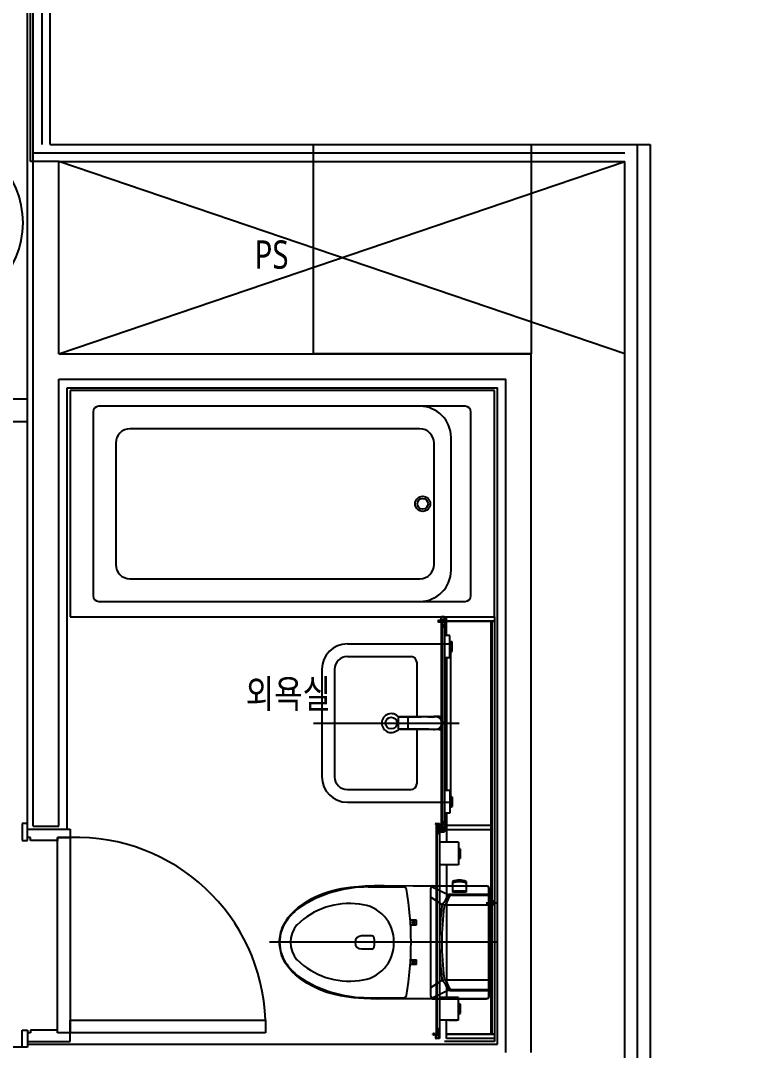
# Model space of a CAD drawing. Header units: millimetres. Extents: x 238075 to 303070, y -258150 to -205841.
# Drawn here: x 267028 to 269639, y -240563 to -236923 of the extents above; entities that cross this region are included whole.
import ezdxf
from ezdxf.enums import TextEntityAlignment as Align

# ---------------------------------------------------------------- set-up
doc = ezdxf.new("R2010")
doc.units = ezdxf.units.MM
doc.header["$LTSCALE"] = 200
for name, color, linetype in [('L1', 1, 'Continuous'), ('L2', 2, 'Continuous'), ('L4', 4, 'Continuous'), ('TEX', 3, 'Continuous'), ('소화기1.5', 7, 'Continuous'), ('아파트', 253, 'Continuous')]:
    doc.layers.add(name, color=color, linetype=linetype)
doc.styles.add('GHS1', font='Gulim.ttf')
doc.styles.add('맑은고딕', font='malgun.ttf', dxfattribs={"width": 0.8})

# ---------------------------------------------------------------- blocks, each defined once
blk = doc.blocks.new('A$C6D054328')
at = {"layer": 'L1', "color": 1}
blk.add_circle((0, 0), 155.2, dxfattribs=at)
at = {"layer": 'L2'}
blk.add_circle((0, 0), 124.2, dxfattribs=at)
at = {"layer": 'TEX', "style": 'GHS1'}
blk.add_text('소', height=150, dxfattribs=at).set_placement((-103, -65.7))

msp = doc.modelspace()

# ---------------------------------------------------------------- linework, layer by layer
at = {"layer": 'L4'}
for p, q in [((267132.6, -237361.2, 54985.4), (267132.6, -235961.2, 54985.4)), ((267052.6, -239761.2), (267052.6, -236041.2)), ((267062.6, -237421.2), (267062.6, -236031.2)), ((267072.6, -237421.2), (267072.6, -236021.2)), ((267102.6, -236021.2), (267102.6, -237361.2)), ((267132.6, -237361.2, 54985.4), (269252.6, -237361.2, 54985.4)), ((268062.6, -238101.2), (268062.6, -237361.2)), ((268062.6, -237361.2), (268832.6, -237361.2)), ((268832.6, -237361.2), (268832.6, -238101.2)), ((269207.6, -243421.2), (269207.6, -237361.2)), ((269252.6, -237361.2, 54985.4), (269252.6, -243511.2, 54985.4)), ((267072.6, -237391.2), (269162.6, -237391.2)), ((267072.6, -237421.2), (267062.6, -237421.2)), ((267072.6, -239771.2), (267072.6, -237421.2)), ((267162.6, -237421.2), (267072.6, -237421.2)), ((267162.6, -237421.2), (269162.6, -237421.2)), ((267162.6, -238101.2), (269162.6, -237421.2)), ((269162.6, -238101.2), (267162.6, -237421.2)), ((267162.6, -238101.2), (267162.6, -237421.2)), ((269162.6, -243421.2), (269162.6, -237421.2)), ((267162.6, -238101.2), (268832.6, -238101.2)), ((268832.6, -238101.2), (268062.6, -238101.2)), ((268832.6, -240571.2), (268832.6, -238101.2)), ((267162.6, -238191.2), (268742.6, -238191.2)), ((267162.6, -239771.2), (267162.6, -238191.2)), ((268742.6, -240571.2), (268742.6, -238191.2)), ((267192.6, -238221.2), (268712.6, -238221.2)), ((267192.6, -239781.2), (267192.6, -238221.2)), ((268702.6, -238231.2), (267202.6, -238231.2)), ((267202.6, -238231.2), (267202.6, -239031.2)), ((268702.6, -239031.2), (268702.6, -238231.2)), ((268712.6, -240541.2), (268712.6, -238221.2)), ((267052.6, -238261.2), (266642.6, -238261.2)), ((267283.8, -238306.4), (267283.8, -238956.2)), ((268598.8, -238286.4), (267303.8, -238286.4)), ((268618.8, -238631.2), (268618.8, -238306.4)), ((267052.6, -238341.2), (266642.6, -238341.2)), ((268438.8, -238366.4), (267413.8, -238366.4)), ((267363.8, -238416.4), (267363.8, -238846.2)), ((268488.8, -238846.2), (268488.8, -238416.4)), ((268548.8, -238631.2), (268548.8, -238396.4)), ((268548.8, -238866.2), (268548.8, -238631.2)), ((268618.8, -238956.2), (268618.8, -238631.2)), ((267413.8, -238896.2), (268438.8, -238896.2)), ((267303.8, -238976.2), (268598.8, -238976.2)), ((267202.6, -239031.2), (268702.6, -239031.2)), ((268512.7, -239032.7, 0), (268512.7, -239043.9, 0)), ((268513.9, -239035.9, 0), (268513.9, -239033.4, 0)), ((268516.9, -239035.9, 0), (268513.9, -239035.9, 0)), ((268516.9, -239031.2, 0), (268514.2, -239031.2, 0)), ((268514.9, -239032.4, 0), (268516.9, -239032.4, 0)), ((268526.1, -239031.2, 0), (268516.9, -239031.2, 0)), ((268516.9, -239032.4, 0), (268524.9, -239032.4, 0)), ((268516.9, -239037.1, 0), (268516.9, -239035.9, 0)), ((268524.9, -239035.9, 0), (268522.9, -239035.9, 0)), ((268522.9, -239035.9, 0), (268522.9, -239037.1, 0)), ((268524.9, -239032.4, 0), (268524.9, -239035.9, 0)), ((268526.1, -239043.9, 0), (268526.1, -239031.2, 0)), ((268532.6, -239046.2, 0), (268532.6, -239031.2, 0)), ((268532.6, -239031.2, 0), (268702.6, -239031.2, 0)), ((268702.6, -239031.2, 0), (268702.6, -239046.2, 0)), ((268702.6, -239031.2, 0), (268702.6, -240531.2, 0)), ((268502.7, -239045.4, 0), (268502.7, -239047.4, 0)), ((268503.8, -239046.1, 0), (268503.8, -239046.7, 0)), ((268512.7, -239043.9, 0), (268504.2, -239043.9, 0)), ((268504.2, -239048.9, 0), (268513.9, -239048.9, 0)), ((268512.6, -239045.1, 0), (268504.8, -239045.1, 0)), ((268504.8, -239047.7, 0), (268512.6, -239047.7, 0)), ((268512.6, -239047.7, 0), (268512.6, -239045.1, 0)), ((268513.9, -239037.1, 0), (268516.9, -239037.1, 0)), ((268513.9, -239042.7, 0), (268513.9, -239037.1, 0)), ((268524.9, -239042.7, 0), (268513.9, -239042.7, 0)), ((268513.9, -239048.9, 0), (268513.9, -239043.9, 0)), ((268513.9, -239043.9, 0), (268517.3, -239043.9, 0)), ((268517.3, -239043.9, 0), (268514.5, -239043.9, 0)), ((268514.5, -239043.9, 0), (268514.5, -239789.7, 0)), ((268517.2, -239043.9, 0), (268517.2, -239789.7, 0)), ((268517.3, -239789.7, 0), (268517.3, -239043.9, 0)), ((268517.3, -239043.9, 0), (268517.3, -239066.2, 0)), ((268517.3, -239066.2, 0), (268523.1, -239066.2, 0)), ((268518.4, -239065, 0), (268518.4, -239043.9, 0)), ((268518.4, -239043.9, 0), (268521.9, -239043.9, 0)), ((268521.9, -239065, 0), (268518.4, -239065, 0)), ((268521.9, -239043.9, 0), (268521.9, -239048.9, 0)), ((268521.9, -239048.9, 0), (268523.1, -239048.9, 0)), ((268523.1, -239060, 0), (268521.9, -239060, 0)), ((268521.9, -239060, 0), (268521.9, -239065, 0)), ((268522.9, -239037.1, 0), (268524.9, -239037.1, 0)), ((268523.1, -239048.9, 0), (268523.1, -239043.9, 0)), ((268523.1, -239043.9, 0), (268526.1, -239043.9, 0)), ((268523.1, -239066.2, 0), (268523.1, -239060, 0)), ((268524.9, -239037.1, 0), (268524.9, -239042.7, 0)), ((268526.1, -239043.9, 0), (268526.1, -239789.7, 0)), ((268532.6, -239096.2, 0), (268532.6, -239046.2, 0)), ((268532.6, -239046.2, 0), (268702.6, -239046.2, 0)), ((268702.6, -239046.2, 0), (268532.6, -239046.2, 0)), ((268689.2, -239046.2, 0), (268689.2, -240506.2, 0)), ((268692.7, -239046.2, 0), (268692.7, -240506.2, 0)), ((268702.6, -239046.2, 0), (268702.6, -240506.2, 0)), ((268544.8, -239096.2, 0), (268526.1, -239096.2, 0)), ((268539.9, -239096.2, 0), (268539.8, -239096.1, 0)), ((268544.8, -239176.2, 0), (268544.8, -239096.2, 0)), ((268182.6, -239126.2), (268547.6, -239126.2)), ((268544.8, -239133.5, 0), (268547.9, -239133.5, 0)), ((268544.8, -239138.9, 0), (268547.9, -239138.9, 0)), ((268547.6, -239126.2), (268547.6, -239686.2)), ((268547.9, -239153.1, 0), (268547.9, -239119.3, 0)), ((268552.8, -239153.1, 0), (268552.8, -239119.3, 0)), ((268182.6, -239171.2), (268407.6, -239171.2)), ((268544.8, -239176.2, 0), (268526.1, -239176.2, 0)), ((268532.6, -239176.2, 0), (268532.6, -239644.7, 0)), ((268092.6, -239216.2), (268092.6, -239596.2)), ((268137.6, -239216.2), (268137.6, -239596.2)), ((268427.6, -239191.2), (268427.6, -239384.2)), ((268363.5, -239425.2), (268363.5, -239387.2)), ((268401.8, -239384.2), (268366.6, -239384.2)), ((268397.4, -239423.2), (268397.4, -239389.2)), ((268433.8, -239384.2), (268401.8, -239384.2)), ((268441.8, -239384.2), (268433.8, -239384.2)), ((268443.8, -239384.2), (268441.8, -239384.2)), ((268443.8, -239384.2), (268443.8, -239384.2)), ((268443.8, -239384.2), (268443.8, -239384.2)), ((268487.7, -239383.7), (268487.9, -239383.7)), ((268506.9, -239383.2), (268489.9, -239383.2)), ((268062.6, -239406.2), (268577.6, -239406.2)), ((268353.2, -239406.2), (268526.9, -239406.2)), ((268366.6, -239428.2), (268368.6, -239428.2)), ((268384.1, -239428.2), (268368.2, -239428.2)), ((268368.6, -239428.2), (268376.6, -239428.2)), ((268376.6, -239428.2), (268408.6, -239428.2)), ((268397.4, -239428.2), (268384.1, -239428.2)), ((268408.6, -239428.2), (268443.8, -239428.2)), ((268427.6, -239428.3), (268427.6, -239621.2)), ((268443.8, -239428.2), (268443.8, -239428.2)), ((268443.8, -239428.2), (268443.8, -239428.3)), ((268487.7, -239428.7), (268487.4, -239428.5)), ((268506.9, -239429.2), (268489.9, -239429.2)), ((268182.6, -239641.2), (268407.6, -239641.2)), ((268544.8, -239644.7, 0), (268526.1, -239644.7, 0)), ((268544.8, -239644.7, 0), (268544.8, -239724.7, 0)), ((268182.6, -239686.2), (268547.6, -239686.2)), ((268544.8, -239682, 0), (268547.9, -239682, 0)), ((268544.8, -239687.4, 0), (268547.9, -239687.4, 0)), ((268547.9, -239667.8, 0), (268547.9, -239701.6, 0)), ((268552.8, -239667.8, 0), (268552.8, -239701.6, 0)), ((268544.8, -239724.7, 0), (268526.1, -239724.7, 0)), ((268532.6, -239724.7, 0), (268532.6, -239827.7, 0)), ((267032.6, -239761.2), (267032.6, -239821.2)), ((267052.6, -239761.2), (267032.6, -239761.2)), ((267052.6, -239821.2), (267052.6, -239761.2)), ((268494.9, -239764.2, 0), (268494.9, -239762.7, 0)), ((268496.1, -239764.2, 0), (268494.9, -239764.2, 0)), ((268499.5, -239762.7, 0), (268496.1, -239762.7, 0)), ((268496.1, -239762.7, 0), (268496.1, -239764.2, 0)), ((268496.4, -239761.2, 0), (268508.3, -239761.2, 0)), ((268499.5, -239762.7, 0), (268496.7, -239762.7, 0)), ((268496.7, -239762.7, 0), (268496.7, -240508.5, 0)), ((268499.5, -240508.5, 0), (268499.5, -239762.7, 0)), ((268499.5, -239796.2, 0), (268499.5, -239762.7, 0)), ((268504.1, -239762.7, 0), (268500.6, -239762.7, 0)), ((268500.6, -239762.7, 0), (268500.6, -239772.7, 0)), ((268504.1, -239764.7, 0), (268504.1, -239762.7, 0)), ((268505.3, -239764.7, 0), (268504.1, -239764.7, 0)), ((268508.3, -239762.7, 0), (268505.3, -239762.7, 0)), ((268505.3, -239762.7, 0), (268505.3, -239764.7, 0)), ((268508.3, -239761.2, 0), (268508.3, -239762.7, 0)), ((268508.3, -239762.7, 0), (268508.3, -240508.5, 0)), ((268523.1, -239756.2, 0), (268517.3, -239756.2, 0)), ((268517.3, -239756.2, 0), (268517.3, -239789.7, 0)), ((268518.4, -239778.5, 0), (268518.4, -239757.4, 0)), ((268518.4, -239757.4, 0), (268521.9, -239757.4, 0)), ((268521.9, -239757.4, 0), (268521.9, -239762.4, 0)), ((268521.9, -239762.4, 0), (268523.1, -239762.4, 0)), ((268523.1, -239762.4, 0), (268523.1, -239756.2, 0)), ((267052.6, -239781.2), (267202.6, -239781.2)), ((267052.6, -239811.2), (267052.6, -239781.2)), ((267072.6, -239771.2), (267162.6, -239771.2)), ((267202.6, -239781.2), (267202.6, -239811.2)), ((268505.3, -239796.2, 0), (268499.5, -239796.2, 0)), ((268500.6, -239772.7, 0), (268504.1, -239772.7, 0)), ((268504.1, -239773.9, 0), (268500.6, -239773.9, 0)), ((268500.6, -239773.9, 0), (268500.6, -239795, 0)), ((268500.6, -239795, 0), (268504.1, -239795, 0)), ((268504.1, -239772.7, 0), (268504.1, -239769.7, 0)), ((268504.1, -239769.7, 0), (268505.3, -239769.7, 0)), ((268504.1, -239778.9, 0), (268504.1, -239773.9, 0)), ((268505.3, -239778.9, 0), (268504.1, -239778.9, 0)), ((268504.1, -239795, 0), (268504.1, -239790, 0)), ((268504.1, -239790, 0), (268505.3, -239790, 0)), ((268505.3, -239769.7, 0), (268505.3, -239778.9, 0)), ((268505.3, -239790, 0), (268505.3, -239796.2, 0)), ((268513.9, -239788.2, 0), (268512.7, -239788.2, 0)), ((268512.7, -239788.2, 0), (268512.7, -239789.7, 0)), ((268513.9, -239789.7, 0), (268513.9, -239788.2, 0)), ((268517.3, -239789.7, 0), (268513.9, -239789.7, 0)), ((268514.2, -239791.2, 0), (268526.1, -239791.2, 0)), ((268514.5, -239789.7, 0), (268517.3, -239789.7, 0)), ((268521.9, -239778.5, 0), (268518.4, -239778.5, 0)), ((268518.4, -239789.7, 0), (268518.4, -239779.7, 0)), ((268518.4, -239779.7, 0), (268521.9, -239779.7, 0)), ((268521.9, -239789.7, 0), (268518.4, -239789.7, 0)), ((268521.9, -239773.5, 0), (268521.9, -239778.5, 0)), ((268523.1, -239773.5, 0), (268521.9, -239773.5, 0)), ((268521.9, -239779.7, 0), (268521.9, -239782.7, 0)), ((268521.9, -239782.7, 0), (268523.1, -239782.7, 0)), ((268523.1, -239787.7, 0), (268521.9, -239787.7, 0)), ((268521.9, -239787.7, 0), (268521.9, -239789.7, 0)), ((268523.1, -239782.7, 0), (268523.1, -239773.5, 0)), ((268523.1, -239789.7, 0), (268523.1, -239787.7, 0)), ((268526.1, -239789.7, 0), (268523.1, -239789.7, 0)), ((268526.1, -239791.2, 0), (268526.1, -239789.7, 0)), ((268689.2, -239768.2, 0), (268532.6, -239768.2, 0)), ((268689.2, -239768.2, 0), (268532.6, -239768.2, 0)), ((268689.2, -239783.2, 0), (268532.6, -239783.2, 0)), ((268689.2, -239783.2, 0), (268532.6, -239783.2, 0)), ((267032.6, -239821.2), (267052.6, -239821.2)), ((267062.6, -239811.2), (267052.6, -239811.2)), ((267062.6, -239821.2), (267062.6, -239811.2)), ((267157.6, -239821.2), (267062.6, -239821.2)), ((267202.6, -239811.2), (267157.6, -239811.2)), ((267157.6, -239811.2), (267157.6, -239821.2)), ((267157.6, -240501.2), (267157.6, -239811.2)), ((267157.6, -239811.2), (267202.6, -239811.2)), ((267202.6, -239811.2), (267202.6, -240501.2)), ((268575.6, -239827.7, 0), (268508.3, -239827.7, 0)), ((268575.6, -239827.7, 0), (268575.6, -239907.7, 0)), ((268575.6, -239865, 0), (268576.9, -239865, 0)), ((268575.6, -239870.4, 0), (268576.9, -239870.4, 0)), ((268576.9, -239884.6, 0), (268576.9, -239850.8, 0)), ((268581.8, -239884.6, 0), (268581.8, -239850.8, 0)), ((268575.6, -239907.7, 0), (268508.3, -239907.7, 0)), ((268532.6, -239907.7, 0), (268532.6, -240376.2, 0)), ((268221.9, -239983.5, 0), (268245, -239982, 0)), ((268245, -239982, 0), (268278.8, -239980.8, 0)), ((268278.8, -239980.8, 0), (268312, -239980.7, 0)), ((268312, -239980.7, 0), (268414.6, -239981.2, 0)), ((268414.6, -239981.2, 0), (268672.7, -239981.5, 0)), ((268484.9, -239981.5, 0), (268554.4, -239981.5, 0)), ((268554.4, -239966.1, 0), (268554.4, -240004.1, 0)), ((268602.8, -239966.1, 0), (268602.8, -240004.1, 0)), ((268602.8, -239981.5, 0), (268672.7, -239981.5, 0)), ((268672.7, -239981.5, 0), (268674.2, -239981.6, 0)), ((268674.2, -239981.6, 0), (268676, -239982, 0)), ((268676, -239982, 0), (268677.5, -239982.7, 0)), ((268677.5, -239982.7, 0), (268678.8, -239983.5, 0)), ((268069, -240020.7, 0), (268085.3, -240013.3, 0)), ((268085.3, -240013.3, 0), (268100.5, -240007.4, 0)), ((268100.5, -240007.4, 0), (268118.5, -240001.5, 0)), ((268118.5, -240001.5, 0), (268135.9, -239996.8, 0)), ((268135.9, -239996.8, 0), (268150, -239993.6, 0)), ((268150, -239993.6, 0), (268160.6, -239991.5, 0)), ((268160.6, -239991.5, 0), (268177.6, -239988.5, 0)), ((268177.6, -239988.5, 0), (268194.1, -239986.3, 0)), ((268194.1, -239986.3, 0), (268207.1, -239984.8, 0)), ((268207.1, -239984.8, 0), (268221.9, -239983.5, 0)), ((268256.1, -239985.4, 0), (268381.1, -239985.3, 0)), ((268477.7, -240373.1, 0), (268477.7, -239989.3, 0)), ((268480, -239983.7, 0), (268545.3, -240016.1, 0)), ((268545.3, -240011.2, 0), (268682.7, -240011.2, 0)), ((268550.7, -240014.7, 0), (268682.7, -240014.7, 0)), ((268602.8, -240000.6, 0), (268554.4, -240000.6, 0)), ((268602.8, -240001.6, 0), (268554.4, -240001.6, 0)), ((268602.8, -240004.1, 0), (268554.4, -240004.1, 0)), ((268678.8, -239983.5, 0), (268680.2, -239984.8, 0)), ((268680.2, -239984.8, 0), (268681.2, -239986.1, 0)), ((268681.2, -239986.1, 0), (268681.9, -239987.5, 0)), ((268681.9, -239987.5, 0), (268682.4, -239989, 0)), ((268682.4, -239989, 0), (268682.7, -239990.5, 0)), ((268682.7, -239990.5, 0), (268682.7, -239991.5, 0)), ((268682.7, -240371.1, 0), (268682.7, -239991.5, 0)), ((268682.7, -239991.5, 0), (268682.7, -240371.1, 0)), ((268007.4, -240059.5, 0), (268015.7, -240053.1, 0)), ((268015.7, -240053.1, 0), (268035.6, -240039.3, 0)), ((268035.6, -240039.3, 0), (268047.1, -240032.3, 0)), ((268047.1, -240032.3, 0), (268056.9, -240026.7, 0)), ((268056.9, -240026.7, 0), (268069, -240020.7, 0)), ((268477.7, -240021.7, 0), (268508.6, -240041.6, 0)), ((268527.7, -240048.5, 0), (268682.7, -240048.5, 0)), ((268672.8, -240041.1, 0), (268715.3, -240041.1, 0)), ((268688.4, -240036.9, 0), (268682.7, -240036.9, 0)), ((268688.4, -240045.3, 0), (268682.7, -240045.3, 0)), ((268688.4, -240033.4, 0), (268688.4, -240041.1, 0)), ((268688.4, -240048.8, 0), (268688.4, -240041.1, 0)), ((268690.9, -240030.4, 0), (268692.7, -240030.4, 0)), ((268690.9, -240051.8, 0), (268692.7, -240051.8, 0)), ((268692.7, -240051.8, 0), (268692.7, -240030.4, 0)), ((268703, -240035.2, 0), (268692.7, -240035.2, 0)), ((268692.7, -240047.1, 0), (268703, -240047.1, 0)), ((268703, -240047.1, 0), (268703, -240035.2, 0)), ((267973.1, -240094, 0), (267982.6, -240082.7, 0)), ((267982.6, -240082.7, 0), (267989.8, -240075.3, 0)), ((267989.8, -240075.3, 0), (267996.7, -240068.7, 0)), ((267996.7, -240068.7, 0), (268007.4, -240059.5, 0)), ((267950.5, -240136.3, 0), (267953.6, -240127.8, 0)), ((267953.6, -240127.8, 0), (267957.4, -240119.4, 0)), ((267957.4, -240119.4, 0), (267962.5, -240110, 0)), ((267962.5, -240110, 0), (267967.2, -240102.3, 0)), ((267967.2, -240102.3, 0), (267973.1, -240094, 0)), ((268427.4, -240103.3, 0), (268404.6, -240103.3, 0)), ((268405.7, -240119.2, 0), (268427.4, -240119.2, 0)), ((268427.4, -240119.2, 0), (268427.4, -240103.3, 0)), ((267943.9, -240166.1, 0), (267944.9, -240159, 0)), ((267944.9, -240159, 0), (267947.7, -240145.7, 0)), ((267947.7, -240145.7, 0), (267950.5, -240136.3, 0)), ((268269, -240158.8, 0), (268232.5, -240158.8, 0)), ((268709.7, -240181.2, 0), (267907.5, -240181.2, 0)), ((267943.1, -240181.2, 0), (267943.2, -240174.5, 0)), ((267943.2, -240188.7, 0), (267943.1, -240181.2, 0)), ((267943.2, -240174.5, 0), (267943.9, -240166.1, 0)), ((267944.8, -240202, 0), (267943.2, -240188.7, 0)), ((267947.1, -240214.1, 0), (267944.8, -240202, 0)), ((267950.1, -240225.2, 0), (267947.1, -240214.1, 0)), ((267955.5, -240239.4, 0), (267950.1, -240225.2, 0)), ((268268.8, -240204.9, 0), (268232.5, -240204.9, 0)), ((267963.2, -240253.9, 0), (267955.5, -240239.4, 0)), ((267972.1, -240267.1, 0), (267963.2, -240253.9, 0)), ((267987.5, -240285, 0), (267972.1, -240267.1, 0)), ((268427.4, -240259.2, 0), (268404.6, -240259.2, 0)), ((268405.7, -240243.3, 0), (268427.4, -240243.3, 0)), ((268427.4, -240259.2, 0), (268427.4, -240243.3, 0)), ((267998.9, -240295.6, 0), (267987.5, -240285, 0)), ((268021.3, -240313.4, 0), (267998.9, -240295.6, 0)), ((268039.3, -240325.5, 0), (268021.3, -240313.4, 0)), ((268061.4, -240337.9, 0), (268039.3, -240325.5, 0)), ((268082.7, -240348.1, 0), (268061.4, -240337.9, 0)), ((268477.7, -240340.7, 0), (268508.6, -240320.8, 0)), ((268480, -240378.8, 0), (268545.3, -240346.4, 0)), ((268527.7, -240314, 0), (268682.7, -240314, 0)), ((268110.5, -240358.6, 0), (268082.7, -240348.1, 0)), ((268133.2, -240365, 0), (268110.5, -240358.6, 0)), ((268158.4, -240370.8, 0), (268133.2, -240365, 0)), ((268179.1, -240374.3, 0), (268158.4, -240370.8, 0)), ((268204.6, -240377.2, 0), (268179.1, -240374.3, 0)), ((268222.1, -240379.1, 0), (268204.6, -240377.2, 0)), ((268240.4, -240380.2, 0), (268222.1, -240379.1, 0)), ((268290.6, -240381.6, 0), (268240.4, -240380.2, 0)), ((268256.1, -240377.1, 0), (268381.1, -240377.2, 0)), ((268344.2, -240381.4, 0), (268290.6, -240381.6, 0)), ((268672.7, -240381.1, 0), (268344.2, -240381.4, 0)), ((268485.7, -240381.1, 0), (268672.7, -240381.1, 0)), ((268575.3, -240376.2, 0), (268508.3, -240376.2, 0)), ((268545.3, -240351.2, 0), (268682.7, -240351.2, 0)), ((268550.7, -240347.7, 0), (268682.7, -240347.7, 0)), ((268575.3, -240456.2, 0), (268575.3, -240376.2, 0)), ((268673.4, -240381.1, 0), (268672.7, -240381.1, 0)), ((268674.5, -240380.9, 0), (268673.4, -240381.1, 0)), ((268675.6, -240380.7, 0), (268674.5, -240380.9, 0)), ((268676.6, -240380.3, 0), (268675.6, -240380.7, 0)), ((268677.4, -240379.9, 0), (268676.6, -240380.3, 0)), ((268678.8, -240379.1, 0), (268677.4, -240379.9, 0)), ((268679.6, -240378.4, 0), (268678.8, -240379.1, 0)), ((268680.6, -240377.2, 0), (268679.6, -240378.4, 0)), ((268681.4, -240376.1, 0), (268680.6, -240377.2, 0)), ((268682, -240374.8, 0), (268681.4, -240376.1, 0)), ((268682.4, -240373.7, 0), (268682, -240374.8, 0)), ((268682.6, -240372.4, 0), (268682.4, -240373.7, 0)), ((268682.7, -240371.1, 0), (268682.6, -240372.4, 0)), ((268575.3, -240413.5, 0), (268576.6, -240413.5, 0)), ((268575.3, -240418.9, 0), (268576.6, -240418.9, 0)), ((268576.6, -240399.3, 0), (268576.6, -240433.1, 0)), ((268581.5, -240399.3, 0), (268581.5, -240433.1, 0)), ((267202.6, -240456.2), (267892.6, -240456.2)), ((267202.6, -240501.2), (267202.6, -240456.2)), ((267892.6, -240456.2), (267892.6, -240501.2)), ((268575.3, -240456.2, 0), (268508.3, -240456.2, 0)), ((268532.6, -240506.2, 0), (268532.6, -240456.2, 0)), ((268540.8, -240456.2, 0), (268540.7, -240456.3, 0)), ((268540.8, -240456.2, 0), (268570.6, -240456.2, 0)), ((267032.6, -240551.2), (267032.6, -240491.2)), ((267032.6, -240491.2), (267052.6, -240491.2)), ((267052.6, -240491.2), (267052.6, -240551.2)), ((267157.6, -240491.2), (267062.6, -240491.2)), ((267062.6, -240491.2), (267062.6, -240501.2)), ((267157.6, -240501.2), (267157.6, -240491.2)), ((268499.5, -240508.5, 0), (268499.5, -240486.2, 0)), ((268499.5, -240486.2, 0), (268505.3, -240486.2, 0)), ((268504.1, -240487.4, 0), (268500.6, -240487.4, 0)), ((268500.6, -240487.4, 0), (268500.6, -240508.5, 0)), ((268504.1, -240492.4, 0), (268504.1, -240487.4, 0)), ((268505.3, -240492.4, 0), (268504.1, -240492.4, 0)), ((268505.3, -240486.2, 0), (268505.3, -240492.4, 0)), ((267062.6, -240501.2), (267052.6, -240501.2)), ((267052.6, -240501.2), (267052.6, -240531.2)), ((267202.6, -240501.2), (267157.6, -240501.2)), ((267202.6, -240501.2), (267157.6, -240501.2)), ((267892.6, -240501.2), (267202.6, -240501.2)), ((267202.6, -240531.2), (267202.6, -240501.2)), ((268484.9, -240507, 0), (268484.9, -240505, 0)), ((268486.2, -240506.3, 0), (268486.2, -240505.7, 0)), ((268486.4, -240503.5, 0), (268496.1, -240503.5, 0)), ((268494.9, -240508.5, 0), (268486.4, -240508.5, 0)), ((268487.2, -240504.7, 0), (268495, -240504.7, 0)), ((268495, -240507.3, 0), (268487.2, -240507.3, 0)), ((268494.9, -240519.7, 0), (268494.9, -240508.5, 0)), ((268495, -240504.7, 0), (268495, -240507.3, 0)), ((268496.1, -240503.5, 0), (268496.1, -240508.5, 0)), ((268496.1, -240508.5, 0), (268499.5, -240508.5, 0)), ((268507.2, -240509.7, 0), (268496.2, -240509.7, 0)), ((268496.2, -240509.7, 0), (268496.2, -240515.3, 0)), ((268496.2, -240515.3, 0), (268499.2, -240515.3, 0)), ((268499.2, -240516.5, 0), (268496.2, -240516.5, 0)), ((268496.2, -240516.5, 0), (268496.2, -240519, 0)), ((268499.1, -240521.2, 0), (268496.4, -240521.2, 0)), ((268496.7, -240508.5, 0), (268499.5, -240508.5, 0)), ((268497.2, -240520, 0), (268499.2, -240520, 0)), ((268508.3, -240521.2, 0), (268499.1, -240521.2, 0)), ((268499.2, -240515.3, 0), (268499.2, -240516.5, 0)), ((268499.2, -240520, 0), (268507.2, -240520, 0)), ((268500.6, -240508.5, 0), (268504.1, -240508.5, 0)), ((268504.1, -240508.5, 0), (268504.1, -240503.5, 0)), ((268504.1, -240503.5, 0), (268505.3, -240503.5, 0)), ((268505.2, -240516.5, 0), (268505.2, -240515.3, 0)), ((268505.2, -240515.3, 0), (268507.2, -240515.3, 0)), ((268507.2, -240516.5, 0), (268505.2, -240516.5, 0)), ((268505.3, -240503.5, 0), (268505.3, -240508.5, 0)), ((268505.3, -240508.5, 0), (268508.3, -240508.5, 0)), ((268507.2, -240515.3, 0), (268507.2, -240509.7, 0)), ((268507.2, -240520, 0), (268507.2, -240516.5, 0)), ((268508.3, -240508.5, 0), (268508.3, -240521.2, 0)), ((268702.6, -240506.2, 0), (268532.6, -240506.2, 0)), ((268532.6, -240521.2, 0), (268532.6, -240506.2, 0)), ((268532.6, -240506.2, 0), (268702.6, -240506.2, 0)), ((268702.6, -240521.2, 0), (268532.6, -240521.2, 0)), ((268702.6, -240506.2, 0), (268702.6, -240521.2, 0)), ((267052.6, -240551.2), (266972.6, -240551.2)), ((267052.6, -240551.2), (267032.6, -240551.2)), ((267052.6, -240531.2), (267202.6, -240531.2)), ((267052.6, -240541.2), (268712.6, -240541.2)), ((268702.6, -240531.2, 0), (268525.4, -240531.2, 0)), ((268702.6, -240531.2), (268582.6, -240531.2)), ((268702.6, -240531.2, 0), (268702.6, -240531.2, 0))]:
    msp.add_line(p, q, dxfattribs=at)
for centre, radius in [((268448.8, -238631.2), 26.7), ((268448.8, -238631.2), 18.7), ((268337.6, -239406.2), 20.5), ((268416.9, -240111.2, 0), 3.72), ((268416.9, -240251.2, 0), 3.72)]:
    msp.add_circle(centre, radius, dxfattribs=at)
for centre, radius, start, end in [((267303.8, -238306.4), 20, 90, 180), ((268438.8, -238396.4), 110, 0, 90), ((268598.8, -238306.4), 20, 0, 90), ((267413.8, -238416.4), 50, 90, 180), ((268438.8, -238416.4), 50, 0, 90), ((267413.8, -238846.2), 50, 180, 270), ((268438.8, -238846.2), 50, 270, 0), ((268438.8, -238866.2), 110, 270, 0), ((267303.8, -238956.2), 20, 180, 270), ((268598.8, -238956.2), 20, 270, 0), ((268514.2, -239032.7, 0), 1.5, 90, 180), ((268514.9, -239033.4, 0), 1, 90, 180), ((268504.2, -239045.4, 0), 1.5, 90, 180), ((268504.2, -239047.4, 0), 1.5, 180, 270), ((268504.8, -239046.1, 0), 1, 90, 180), ((268504.8, -239046.7, 0), 1, 180, 270), ((268182.6, -239216.2), 90, 90, 180), ((268550.3, -239124, 0), 5.3, 62.4784, 117.5216), ((268182.6, -239216.2), 45, 90, 180), ((268407.6, -239191.2), 20, 0, 90), ((268550.3, -239148.4, 0), 5.3, 242.4784, 297.5216), ((268337.6, -239406.2), 33.5, 38.0391, 321.9604), ((268182.6, -239596.2), 90, 180, 270), ((268182.6, -239596.2), 45, 180, 270), ((268407.6, -239621.2), 20, 270, 0), ((268550.3, -239672.5, 0), 5.3, 62.4784, 117.5216), ((268550.3, -239696.9, 0), 5.3, 242.4784, 297.5216), ((268496.4, -239762.7, 0), 1.5, 90, 180), ((268514.2, -239789.7, 0), 1.5, 180, 270), ((267225.1, -240478.7), 667.9, 1.9306, 91.9306), ((268579.3, -239855.5, 0), 5.3, 62.4784, 117.5216), ((268579.3, -239879.9, 0), 5.3, 242.4784, 297.5216), ((268485.5, -239989.2, 0), 7.79, 93.884, 180.6291), ((268578.6, -240028.6, 0), 67, 68.8402, 111.1598), ((268578.6, -240027.9, 0), 63, 67.4254, 112.5746), ((268578.6, -240027.9, 0), 61, 66.6423, 113.3577), ((268672.7, -239991.5, 0), 10, 0, 90), ((268258.7, -240436.2, 0), 450.8, 90.326, 120.4015), ((268381.1, -239995.3, 0), 10, 10.3446, 89.596), ((267362.1, -240179.3, 0), 1045.5, 359.8948, 10.2383), ((268455.8, -239988.4, 0), 85.3, 317.9309, 339.8249), ((268545.3, -240021.2, 0), 10, 90, 159.8249), ((268550.9, -240022.4, 0), 7.7, 88.6945, 160.8909), ((268128.8, -240219.2, 0), 198, 119.7667, 144.2389), ((268189.1, -240307.5, 0), 263.5, 82.1101, 134.6284), ((268215.9, -240177.2, 0), 131, 358.3057, 85.7544), ((269683.1, -240193.8, 0), 1175.2, 173.0233, 179.3888), ((268527.7, -240018.5, 0), 30, 230.4737, 270), ((269683.1, -240193.8, 0), 1167.2, 173.1456, 179.3846), ((268526.6, -240052.2, 0), 10, 137.9309, 173.0233), ((268534.2, -240055.7, 0), 10, 139.3622, 173.1456), ((268455.8, -239988.4, 0), 93.3, 319.3622, 340.3443), ((268691.5, -240033.4, 0), 3.06, 100.9536, 180), ((268691.5, -240048.8, 0), 3.06, 180, 259.0464), ((268076.1, -240181.2, 0), 133, 144.2389, 180), ((268076.2, -240181.2, 0), 94.6, 139.4521, 220.5479), ((268232.8, -240181.8, 0), 23, 90.7437, 269.2563), ((268269, -240167.4, 0), 8.57, 10.7683, 90), ((268076.1, -240181.2, 0), 133, 180, 215.7611), ((268215.9, -240185.2, 0), 131, 274.2456, 1.6943), ((268268.8, -240196.3, 0), 8.57, 270, 348.5807), ((268195.1, -240181.4, 0), 83.8, 348.5807, 10.7683), ((267362.1, -240183.1, 0), 1045.5, 349.7617, 0.1052), ((269683.1, -240168.7, 0), 1175.2, 180.6112, 186.9767), ((269683.1, -240168.7, 0), 1167.2, 180.6154, 186.8544), ((268128.8, -240143.2, 0), 198, 215.7611, 240.2333), ((268189.1, -240054.9, 0), 263.5, 225.3716, 277.8899), ((268534.2, -240306.8, 0), 10, 186.8544, 220.6378), ((268258.7, -239926.3, 0), 450.8, 239.5985, 269.674), ((268527.7, -240344, 0), 30, 90, 129.5263), ((268526.6, -240310.2, 0), 10, 186.9767, 222.0691), ((268455.8, -240374.1, 0), 85.3, 20.1751, 42.0691), ((268455.8, -240374.1, 0), 93.3, 19.6557, 40.6378), ((268545.3, -240341.2, 0), 10, 200.1751, 270), ((268550.9, -240340, 0), 7.7, 199.1091, 271.3055), ((268381.1, -240367.2, 0), 10, 270.404, 349.6554), ((268485.7, -240373.1, 0), 8, 180, 270.1413), ((268672.7, -240371.1, 0), 10, 270, 0), ((268579, -240404, 0), 5.3, 62.4784, 117.5216), ((268579, -240428.4, 0), 5.3, 242.4784, 297.5216), ((268486.4, -240505, 0), 1.5, 90, 180), ((268486.4, -240507, 0), 1.5, 180, 270), ((268487.2, -240505.7, 0), 1, 90, 180), ((268487.2, -240506.3, 0), 1, 180, 270), ((268496.4, -240519.7, 0), 1.5, 180, 270), ((268497.2, -240519, 0), 1, 180, 270)]:
    msp.add_arc(centre, radius, start, end, dxfattribs=at)
for points, knots in [([(268363.5, -239387.2), (268363.5, -239387.1), (268363.5, -239386.7), (268363.7, -239386.2), (268364, -239385.6), (268364.4, -239385.1), (268364.9, -239384.7), (268365.5, -239384.4), (268366.1, -239384.2), (268366.5, -239384.2), (268366.6, -239384.2)], [0, 0, 0, 0, 0.09334, 0.22511, 0.35691, 0.490062, 0.623344, 0.75881, 0.89618, 1, 1, 1, 1]), ([(268366.6, -239384.2), (268366.8, -239384.2), (268367.1, -239384.2), (268367.3, -239384.2), (268367.5, -239384.2), (268367.8, -239384.2), (268368.1, -239384.2), (268368.1, -239384.2), (268368.2, -239384.2), (268368.2, -239384.2)], [0.001051073, 0.001051073, 0.001051073, 0.001051073, 0.003154107, 0.003154107, 0.003154107, 0.005856485, 0.005856485, 0.005856485, 0.006293168, 0.006293168, 0.006293168, 0.006293168]), ([(268368.2, -239384.2), (268372.7, -239384.2), (268377.1, -239384.2), (268381.5, -239384.2), (268386.8, -239384.2), (268392.1, -239384.2), (268397.4, -239384.2)], [0, 0, 0, 0, 0.0132561, 0.0132561, 0.0132561, 0.0291499, 0.0291499, 0.0291499, 0.0291499]), ([(268397.4, -239389.2), (268397.4, -239389), (268397.4, -239388.6), (268397.5, -239387.9), (268397.8, -239387.2), (268398.2, -239386.5), (268398.7, -239385.9), (268399.3, -239385.4), (268400, -239384.9), (268400.8, -239384.6), (268401.7, -239384.3), (268402.5, -239384.2), (268403, -239384.2), (268403.1, -239384.2)], [0, 0, 0, 0, 0.06093, 0.147791, 0.234842, 0.323728, 0.414668, 0.509266, 0.607898, 0.711157, 0.818935, 0.930743, 1, 1, 1, 1]), ([(268397.4, -239384.2), (268401.3, -239384.2), (268405.1, -239384.2), (268412.9, -239384.2), (268416.7, -239384.2), (268424.5, -239384.2), (268428.3, -239384.2), (268434.1, -239384.2), (268436.1, -239384.2), (268439, -239384.2), (268439.9, -239384.2), (268441.9, -239384.2), (268442.8, -239384.2), (268443.8, -239384.2)], [0, 0, 0, 0, 0.25, 0.25, 0.5, 0.5, 0.75, 0.75, 0.875, 0.875, 0.9375, 0.9375, 1, 1, 1, 1]), ([(268494.8, -239384.2), (268490.9, -239384.2), (268483.2, -239384.2), (268471.6, -239384.2), (268460.1, -239384.2), (268448.6, -239384.2), (268437.1, -239384.2), (268425.7, -239384.2), (268414.4, -239384.2), (268406.9, -239384.2), (268403.1, -239384.2)], [0, 0, 0, 0, 0.123369, 0.246745, 0.370929, 0.495117, 0.621146, 0.747179, 0.873585, 1, 1, 1, 1]), ([(268466.6, -239384.1), (268466.9, -239384.1), (268468.4, -239384.1), (268470.8, -239384.1), (268474.1, -239384.1), (268477, -239384), (268479.6, -239384), (268482, -239384), (268483.9, -239384), (268484.9, -239383.9), (268485.3, -239383.9)], [0, 0, 0, 0, 0.031504, 0.175928, 0.320899, 0.464629, 0.608143, 0.752645, 0.897102, 1, 1, 1, 1]), ([(268485.3, -239383.9), (268485.4, -239383.9), (268486.2, -239383.9), (268487.2, -239383.9), (268488.3, -239383.9), (268489, -239383.8), (268489.2, -239383.8), (268489.2, -239383.7), (268489.3, -239383.7), (268489.3, -239383.6), (268489.4, -239383.6), (268489.4, -239383.5), (268489.6, -239383.4), (268489.8, -239383.3), (268489.9, -239383.2)], [0, 0, 0, 0, 0.014571, 0.06619, 0.118239, 0.170198, 0.236781, 0.303172, 0.369545, 0.435912, 0.502277, 0.568639, 0.634999, 1, 1, 1, 1]), ([(268489.9, -239383.2), (268489.8, -239383.2), (268489.7, -239383.2), (268489.4, -239383.2), (268489.2, -239383.3), (268489, -239383.3), (268488.7, -239383.4), (268488.4, -239383.5), (268488, -239383.6), (268487.8, -239383.7), (268487.7, -239383.7)], [0, 0, 0, 0, 0.100281, 0.200263, 0.300157, 0.400177, 0.500534, 0.667134, 0.833296, 1, 1, 1, 1]), ([(268487.9, -239383.7), (268487.9, -239383.7), (268488, -239383.7), (268488.1, -239383.7), (268488.3, -239383.7), (268488.3, -239383.8), (268488.4, -239383.8), (268488.4, -239383.8), (268488.4, -239383.8)], [0, 0, 0, 0, 0.03505, 0.518837, 0.645508, 0.772162, 0.898799, 1, 1, 1, 1]), ([(268495, -239384.2), (268494.9, -239384.2), (268494.8, -239384.2), (268494.6, -239384.2), (268494.5, -239384.2)], [0, 0, 0, 0, 0.20735, 1, 1, 1, 1]), ([(268494.8, -239428.2), (268496, -239428.1), (268497.8, -239428), (268500.2, -239427.5), (268502.6, -239426.8), (268504.9, -239425.8), (268507, -239424.5), (268509, -239423), (268510.8, -239421.3), (268512.4, -239419.4), (268513.8, -239417.4), (268514.9, -239415.2), (268515.8, -239412.9), (268516.4, -239410.5), (268516.8, -239408), (268516.8, -239405.6), (268516.6, -239403.1), (268516.1, -239400.7), (268515.3, -239398.3), (268514.4, -239396), (268513.1, -239393.9), (268511.6, -239391.9), (268509.9, -239390.1), (268508, -239388.5), (268505.9, -239387.2), (268503.8, -239386), (268501.4, -239385.1), (268499, -239384.6), (268497, -239384.2), (268495.6, -239384.2), (268494.8, -239384.2)], [0, 0, 0, 0, 0.052873, 0.080098, 0.107323, 0.160209, 0.187447, 0.214686, 0.267424, 0.294581, 0.321738, 0.374503, 0.401673, 0.428843, 0.481677, 0.508884, 0.536091, 0.588942, 0.616158, 0.643375, 0.696219, 0.723433, 0.750648, 0.803437, 0.830624, 0.857811, 0.910528, 0.937672, 0.964816, 1, 1, 1, 1]), ([(268506.7, -239387.7), (268506.3, -239387.5), (268505.6, -239387.1), (268505, -239386.8), (268504.7, -239386.7)], [0, 0, 0, 0, 0.69195, 1, 1, 1, 1]), ([(268506.9, -239429.2), (268507.9, -239429.2), (268509.8, -239428.9), (268512.4, -239427.7), (268514.6, -239425.8), (268515.6, -239424.2), (268516.6, -239422), (268517.7, -239419.3), (268518.9, -239415), (268519.6, -239410.6), (268519.7, -239407.7), (268519.7, -239404.7), (268519.6, -239401.8), (268518.9, -239397.4), (268517.7, -239393.2), (268516.6, -239390.4), (268515.6, -239388.2), (268514.6, -239386.6), (268512.4, -239384.7), (268509.8, -239383.5), (268507.9, -239383.2), (268506.9, -239383.2)], [0, 0, 0, 0, 0.048341, 0.096682, 0.145024, 0.193365, 0.193365, 0.270024, 0.346682, 0.423341, 0.5, 0.5, 0.576659, 0.653318, 0.729976, 0.806635, 0.806635, 0.854976, 0.903318, 0.951659, 1, 1, 1, 1]), ([(268366.6, -239428.2), (268366.4, -239428.2), (268366, -239428.2), (268365.4, -239428), (268364.8, -239427.7), (268364.3, -239427.3), (268363.9, -239426.8), (268363.7, -239426.2), (268363.5, -239425.6), (268363.5, -239425.3), (268363.5, -239425.2)], [0, 0, 0, 0, 0.099091, 0.240451, 0.381393, 0.523117, 0.662179, 0.800272, 0.937036, 1, 1, 1, 1]), ([(268368.2, -239428.2), (268367.9, -239428.2), (268367.6, -239428.2), (268367.3, -239428.2), (268367.2, -239428.2), (268367.1, -239428.2), (268367.1, -239428.2), (268366.9, -239428.2), (268366.8, -239428.2), (268366.6, -239428.2)], [0.000015096, 0.000015096, 0.000015096, 0.000015096, 0.003154107, 0.003154107, 0.003154107, 0.003766434, 0.003766434, 0.003766434, 0.00525714, 0.00525714, 0.00525714, 0.00525714]), ([(268403.1, -239428.2), (268403, -239428.2), (268402.7, -239428.2), (268402, -239428.1), (268401.1, -239427.9), (268400.2, -239427.5), (268399.5, -239427.1), (268398.8, -239426.6), (268398.3, -239426), (268397.9, -239425.3), (268397.6, -239424.6), (268397.4, -239423.9), (268397.4, -239423.4), (268397.4, -239423.2)], [0, 0, 0, 0, 0.011928, 0.129483, 0.247012, 0.3625, 0.462929, 0.559294, 0.651424, 0.740683, 0.826597, 0.918847, 1, 1, 1, 1]), ([(268443.8, -239428.3), (268442.8, -239428.3), (268441.9, -239428.3), (268439.9, -239428.3), (268439, -239428.3), (268436.1, -239428.3), (268434.1, -239428.3), (268428.3, -239428.3), (268424.5, -239428.3), (268416.7, -239428.3), (268412.9, -239428.3), (268405.1, -239428.2), (268401.3, -239428.2), (268397.4, -239428.2)], [0, 0, 0, 0, 0.0625, 0.0625, 0.125, 0.125, 0.25, 0.25, 0.5, 0.5, 0.75, 0.75, 1, 1, 1, 1]), ([(268403.1, -239428.2), (268406.8, -239428.2), (268414.2, -239428.2), (268425.3, -239428.2), (268436.5, -239428.2), (268447.9, -239428.2), (268459.4, -239428.2), (268471.1, -239428.2), (268482.9, -239428.2), (268490.8, -239428.2), (268494.8, -239428.2)], [0, 0, 0, 0, 0.123931, 0.247853, 0.37206, 0.496262, 0.621814, 0.747361, 0.873684, 1, 1, 1, 1]), ([(268490.1, -239428.8), (268490.1, -239428.8), (268490.1, -239428.8), (268490.1, -239428.7), (268490.2, -239428.7), (268490.2, -239428.7), (268490.2, -239428.7), (268490.2, -239428.7), (268490.2, -239428.7), (268490.2, -239428.7), (268490.2, -239428.6), (268490.1, -239428.6), (268490.1, -239428.6), (268489.9, -239428.6), (268489.7, -239428.6), (268489.3, -239428.6), (268488.8, -239428.6), (268488, -239428.5), (268486.8, -239428.5), (268485, -239428.5), (268482.9, -239428.5), (268480.5, -239428.5), (268477.7, -239428.4), (268474.7, -239428.4), (268471.5, -239428.4), (268467.9, -239428.3), (268464.2, -239428.3), (268460.3, -239428.3), (268456.3, -239428.3), (268452.2, -239428.3), (268448.7, -239428.3), (268446.3, -239428.3), (268444.9, -239428.3), (268444.2, -239428.3), (268443.8, -239428.3)], [0, 0, 0, 0, 0.040109, 0.092195, 0.134539, 0.146364, 0.158189, 0.164847, 0.172873, 0.182268, 0.19503, 0.206247, 0.218388, 0.230438, 0.254038, 0.278555, 0.302611, 0.326873, 0.374827, 0.423378, 0.471573, 0.519782, 0.568449, 0.616278, 0.664653, 0.712725, 0.760548, 0.808689, 0.856006, 0.904537, 0.952271, 0.976142, 0.986914, 1, 1, 1, 1]), ([(268488.9, -239428.6), (268488.8, -239428.6), (268488.8, -239428.6), (268488.5, -239428.6), (268487.9, -239428.5), (268487.1, -239428.5), (268486.6, -239428.5), (268486.3, -239428.5)], [0, 0, 0, 0, 0.166917, 0.3923, 0.648514, 0.861362, 1, 1, 1, 1]), ([(268487.5, -239428.5), (268487.5, -239428.5), (268487.5, -239428.6), (268487.6, -239428.6), (268487.6, -239428.6)], [0, 0, 0, 0, 0.066786, 1, 1, 1, 1]), ([(268487.7, -239428.7), (268487.8, -239428.7), (268487.9, -239428.8), (268488.1, -239428.9), (268488.3, -239429), (268488.5, -239429), (268488.8, -239429.1), (268489, -239429.1), (268489.2, -239429.2), (268489.4, -239429.2), (268489.7, -239429.2), (268489.8, -239429.2), (268489.9, -239429.2)], [0, 0, 0, 0, 0.101285, 0.201719, 0.301509, 0.400867, 0.500008, 0.599148, 0.698504, 0.798291, 0.89872, 1, 1, 1, 1]), ([(268489.9, -239429.2), (268489.9, -239429.2), (268489.9, -239429.2), (268489.9, -239429.2), (268489.8, -239429.2), (268489.8, -239429.1), (268489.8, -239429.1), (268489.9, -239429.1), (268489.9, -239429), (268489.9, -239428.9), (268490, -239428.9), (268490, -239428.8), (268490.1, -239428.8)], [0, 0, 0, 0, 0.051849, 0.106878, 0.165086, 0.226475, 0.291045, 0.358795, 0.508349, 0.717554, 0.868851, 1, 1, 1, 1]), ([(268502.3, -239426.8), (268502.5, -239426.7), (268503.6, -239426.4), (268505.1, -239425.7), (268506.3, -239425), (268506.7, -239424.7)], [0, 0, 0, 0, 0.1707368, 0.6861143, 1, 1, 1, 1])]:
    msp.add_open_spline(points, degree=3, knots=knots, dxfattribs=at)
at = {"layer": '아파트'}
msp.add_circle((263075.4, -230841.1, 54985.4), 25000, dxfattribs=at)

# ---------------------------------------------------------------- block references
at = {"layer": '소화기1.5', "xscale": -1.999999999999999, "yscale": 1.999999999999999, "zscale": 2, "rotation": 3.099144874120856}
msp.add_blockref('A$C6D054328', (266725.8, -237637.7, 54985.4), dxfattribs=at)

# ---------------------------------------------------------------- texts
at = {"layer": 'L4', "style": '맑은고딕', "width": 0.8}
for s, p in [('PS', (267914.6, -237750.2)), ('외욕실', (267973.8, -239303))]:
    msp.add_text(s, height=100, dxfattribs=at).set_placement(p, align=Align.MIDDLE_CENTER)

doc.saveas('drawing.dxf')
